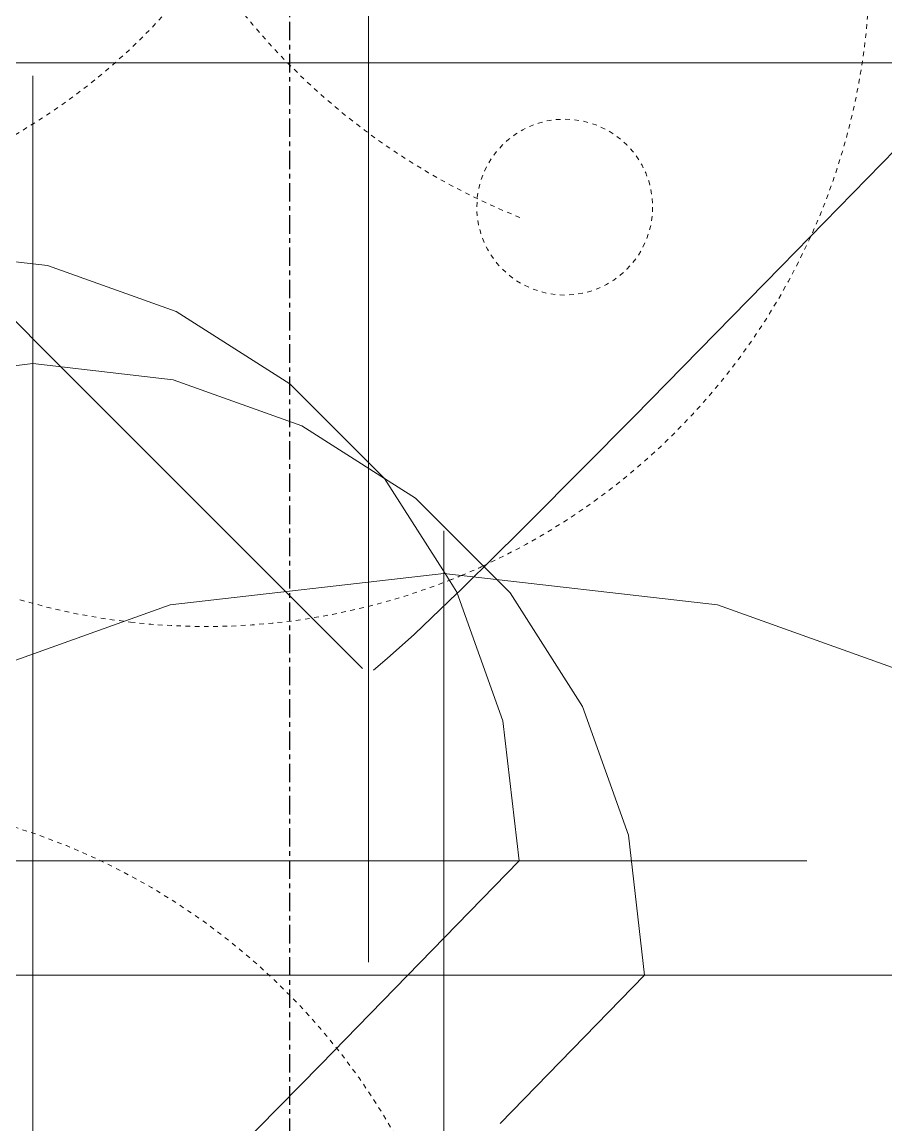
# Model space of a CAD drawing. Header units: inches. Extents: x 9391 to 11530, y 1186 to 2858.
# Drawn here: x 10271.39 to 10294.83, y 2702.97 to 2732.89 of the extents above; entities that cross this region are included whole.
import ezdxf

# ---------------------------------------------------------------- set-up
doc = ezdxf.new("R2010")
doc.units = ezdxf.units.IN
doc.header["$MEASUREMENT"] = 0
doc.linetypes.add('Dash', pattern=[0.25, 0.125, -0.125])
doc.linetypes.add('Grid Line 1_2_', pattern=[0.875, 0.5, -0.125, 0.125, -0.125])
for name, color, linetype, lineweight in [('A-DETL-GENF-1', 254, 'Continuous', 9), ('A-DETL-GENF-2', 253, 'Continuous', 9), ('A-DETL-GENF-3', 9, 'Continuous', 9), ('A-DETL-GENF-HDLN', 1, 'Dash', 9), ('S-GRID-1', 1, 'Grid Line 1_2_', 30)]:
    doc.layers.add(name, color=color, linetype=linetype, lineweight=lineweight)

# ---------------------------------------------------------------- blocks, each defined once
blk = doc.blocks.new('lupin 26755 - lupin 26755-V135-FLOOR PLAN - ROOF')
at = {"layer": 'A-DETL-GENF-HDLN'}
for centre, radius, start, end in [((0, 0), 18, 7.092, 95.9959), ((0, 0), 18, 95.9959, 123.1115), ((0, 0), 18, 123.1115, 159.5956), ((-5.363, 12.255), 3, 83.0769, 156.3203), ((-5.363, 12.255), 3, 0, 82.3887), ((-5.363, 12.255), 3, 156.3203, 186.6799), ((-12.131, 1.52), 12.226, 16.9843, 59.0245), ((-5.363, 12.255), 3, 277.514, 0), ((-5.363, 12.255), 3, 186.6799, 276.9231)]:
    blk.add_arc(centre, radius, start, end, dxfattribs=at)
blk = doc.blocks.new('lupin 26755 - lupin 26755-V137-FLOOR PLAN - ROOF')
at = {"layer": 'A-DETL-GENF-HDLN'}
blk.add_circle((9.724, -6.624), 2.385, dxfattribs=at)
for centre, radius, start, end in [((0, 0), 18, 0, 211.6327), ((-13.568, 9.876), 16.782, 282.0514, 323.9486), ((15.364, 10.234), 18.46, 213.6663, 248.3337), ((0, 0), 18, 294.6196, 0), ((0, 0), 18, 225.8451, 263.4454), ((0, 0), 18, 292.6115, 294.6196), ((0, 0), 18, 263.4454, 291.4798), ((0, 0), 18, 291.4798, 292.5)]:
    blk.add_arc(centre, radius, start, end, dxfattribs=at)
blk = doc.blocks.new('magnolia 26756 - magnolia 26756-V141-FLOOR PLAN - ROOF')
at = {"layer": 'A-DETL-GENF-1'}
for p, q in [((0, 24.236), (0, 24.398)), ((0, 24.398), (0, 24.171)), ((0, 23.863), (0, 24.236)), ((0, 24.171), (0, 23.955)), ((0, 23.199), (0, 24.132)), ((0, 24.132), (0, 23.983)), ((0, 23.983), (0, 22.031)), ((0, 23.955), (0, 22.932)), ((0, 22.678), (0, 23.863)), ((0, 23.416), (0, 23.437)), ((0, 23.437), (0, 23.199)), ((0, 23.332), (0, 23.416)), ((0, 22.985), (0, 23.332)), ((0, 22.932), (0, 23.018)), ((0, 23.018), (0, 22.948)), ((0, 22.575), (0, 22.985)), ((0, 22.948), (0, 22.798)), ((0, 22.798), (0, 21.187)), ((0, 20.532), (0, 22.678)), ((0, 21.704), (0, 22.575)), ((0, 22.455), (0, 22.539)), ((0, 22.539), (0, 22.532)), ((0, 22.532), (0, 22.369)), ((0, 21.997), (0, 22.455)), ((0, 22.369), (0, 20.735)), ((0, 22.031), (0, 21.865)), ((0, 21.891), (0, 21.997)), ((0, 21.865), (0, 21.891)), ((0, 21), (0, 21.704)), ((0, 21.597), (0, 21.599)), ((0, 21.599), (0, 21.298)), ((0, 21.546), (0, 21.597)), ((0, 21.428), (0, 21.546)), ((0, 20.399), (0, 21.428)), ((0, 21.227), (0, 21.332)), ((0, 21.332), (0, 20.658)), ((0, 21.298), (0, 21.227)), ((0, 21.187), (0, 20.695)), ((0, 19.999), (0, 21.065)), ((0, 21.065), (0, 20.91)), ((0, 20.979), (0, 21.001)), ((0, 21.001), (0, 20.865)), ((0, 20.799), (0, 21)), ((0, 20.84), (0, 20.979)), ((0, 20.91), (0, 20.697)), ((0, 17.433), (0, 20.865)), ((0, 19.965), (0, 20.84)), ((0, 20.71), (0, 20.799)), ((0, 20.735), (0, 19.999)), ((0, 20.5), (0, 20.71)), ((0, 20.697), (0, 20.431)), ((0, 20.695), (0, 20.279)), ((0, 20.658), (0, 20.466)), ((0, 20.442), (0, 20.532)), ((0, 20.202), (0, 20.5)), ((0, 20.466), (0, 20.239)), ((0, 20.376), (0, 20.442)), ((0, 20.431), (0, 18.932)), ((0, 20.076), (0, 20.399)), ((0, 20.131), (0, 20.376)), ((0, 20.279), (0, 19.97)), ((0, 20.239), (0, 19.965)), ((0, 19.844), (0, 20.202)), ((0, 19.968), (0, 20.131)), ((0, 19.377), (0, 20.076)), ((0, 19.97), (0, 19.697)), ((0, 19.732), (0, 19.968)), ((0, 19.46), (0, 19.844)), ((0, 19.561), (0, 19.732)), ((0, 19.697), (0, 19.564)), ((0, 19.564), (0, 19.414)), ((0, 19.472), (0, 19.561)), ((0, 18.932), (0, 19.472)), ((0, 19.079), (0, 19.46)), ((0, 19.414), (0, 19.12)), ((0, 18.566), (0, 19.377)), ((0, 19.12), (0, 19.006)), ((0, 18.732), (0, 19.079)), ((0, 19.006), (0, 18.932)), ((0, 18.932), (0, 18.746)), ((0, 18.746), (0, 18.581)), ((0, 17.949), (0, 18.732)), ((0, 18.581), (0, 18.056)), ((0, 17.599), (0, 18.566)), ((0, 18.056), (0, 17.821)), ((0, 17.318), (0, 17.949)), ((0, 17.821), (0, 17.532)), ((0, 17.567), (0, 17.599)), ((0, 17.599), (0, 17.567)), ((0, 17.568), (0, 17.599)), ((0, 17.548), (0, 17.568)), ((0, 16.947), (0, 17.567)), ((0, 17.567), (0, 17.546)), ((0, 17.537), (0, 17.548)), ((0, 17.546), (0, 17.536)), ((0, 17.536), (0, 17.537)), ((0, 17.532), (0, 17.502)), ((0, 17.502), (0, 17.449)), ((0, 17.449), (0, 17.376)), ((0, 17.433), (0, 16.799)), ((0, 17.376), (0, 17.283)), ((0, 16.775), (0, 17.318)), ((0, 17.283), (0, 17.171)), ((0, 17.027), (0, 17.199)), ((0, 17.199), (0, 13.732)), ((0, 17.171), (0, 16.899)), ((0, 16.595), (0, 17.027)), ((0, 16.868), (0, 16.947)), ((0, 16.899), (0, 16.868)), ((0, 16.799), (0, 16.662)), ((0, 16.255), (0, 16.775)), ((0, 16.662), (0, 16.546)), ((0, 16.506), (0, 16.655)), ((0, 16.655), (0, 16.552)), ((0, 16.538), (0, 16.595)), ((0, 16.552), (0, 16.538)), ((0, 16.546), (0, 16.462)), ((0, 16.431), (0, 16.506)), ((0, 16.462), (0, 16.42)), ((0, 16.42), (0, 16.431)), ((0, 15.695), (0, 16.255)), ((0, 15.81), (0, 15.932)), ((0, 15.932), (0, 14.932)), ((0, 15.567), (0, 15.81)), ((0, 15.031), (0, 15.695)), ((0, 15.518), (0, 15.599)), ((0, 15.599), (0, 14.948)), ((0, 15.239), (0, 15.567)), ((0, 14.568), (0, 15.518)), ((0, 13.796), (0, 15.239)), ((0, 14.199), (0, 15.031)), ((0, 14.948), (0, 14.474)), ((0, 14.932), (0, 13.199)), ((0, 14.744), (0, 14.82)), ((0, 14.82), (0, 14.806)), ((0, 14.806), (0, 14.725)), ((0, 14.121), (0, 14.744)), ((0, 14.725), (0, 14.199)), ((0, 14.202), (0, 14.568)), ((0, 14.474), (0, 13.115)), ((0, 13.199), (0, 14.266)), ((0, 14.266), (0, 13.824)), ((0, 13.905), (0, 14.202)), ((0, 11.923), (0, 14.121)), ((0, 13.732), (0, 13.905)), ((0, 13.824), (0, 13.671)), ((0, 13.466), (0, 13.796)), ((0, 13.671), (0, 13.545)), ((0, 13.545), (0, 13.199)), ((0, 13.054), (0, 13.466)), ((9.538, 13.473), (10.372, 12.942)), ((0, 13.199), (0, 12.304)), ((0, 13.115), (0, 12.599)), ((0, 12.942), (0, 13.054)), ((0, 12.864), (0, 12.942)), ((0, 12.599), (0, 12.864)), ((10.372, 12.942), (12.58, 10.734)), ((0, 12.304), (0, 12.095)), ((0, 12.095), (0, 11.97)), ((0, 11.953), (0, 12.066)), ((0, 12.066), (0, 11.691)), ((0, 11.97), (0, 11.953)), ((0, 11.4), (0, 11.923)), ((0, 11.691), (0, 11.351)), ((0, 10.869), (0, 11.4)), ((0, 11.351), (0, 10.417)), ((0, 10.814), (0, 10.869)), ((0, 10.776), (0, 10.814)), ((0, 10.758), (0, 10.776)), ((0, 10.762), (0, 10.758)), ((0, 10.417), (0, 10.09)), ((0, 10.09), (0, 9.733)), ((0, 9.733), (0, 9.283)), ((0, 9.283), (0, 9.122)), ((0, 9.122), (0, 8.999)), ((0, 8.999), (0, 8.907)), ((0, 8.907), (0, 8.799)), ((0, 8.799), (0, 8.585)), ((0, 8.585), (0, 8.333)), ((0, 8.333), (0, 8.057)), ((0, 8.057), (0, 7.775)), ((0, 7.775), (0, 7.5)), ((0, 7.5), (0, 7.247)), ((0, 7.247), (0, 7.033)), ((0, 7.033), (0, 6.281)), ((0, 6.281), (0, 5.713)), ((0, 5.713), (0, 5.443)), ((0, 5.2), (0, 5.479)), ((0, 5.479), (0, 5.462)), ((0, 5.462), (0, 5.384)), ((0, 5.443), (0, 5.2)), ((0, 5.384), (0, 5.033)), ((0, 5.033), (0, 4.537)), ((0, 4.537), (0, 4.077)), ((0, 4.077), (0, 3.662)), ((0, 3.662), (0, 3.304)), ((0, 3.304), (0, 3.012)), ((0, 3.012), (0, 2.796)), ((0, 2.796), (0, 2.666)), ((0, 2.666), (0, 1.882)), ((0, 2.466), (0, 2.584)), ((0, 2.584), (0, 2.516)), ((0, 2.516), (0, 2.362)), ((0, 2.41), (0, 2.466)), ((0, 2.287), (0, 2.41)), ((0, 2.362), (0, 2.1)), ((0, 2.09), (0, 2.287)), ((0, 2.1), (0, 1.726)), ((0, 0.432), (0, 2.09)), ((0, 1.882), (0, 1.251)), ((0, 1.726), (0, 1.471)), ((0, 1.471), (0, 1.304)), ((0, 1.304), (0, 1.196)), ((0, 1.035), (0, 1.267)), ((0, 1.267), (0, 0.495)), ((0, 1.251), (0, 1.067)), ((0, 1.196), (0, 0.933)), ((0, 1.067), (0, 1.086)), ((0, 1.086), (0, 1.044)), ((0, 1.044), (0, 0.979)), ((0, 0.936), (0, 1.035)), ((0, 0.979), (0, 0.93)), ((0, 0.93), (0, 0.936)), ((0, 0.933), (0, 0.102)), ((0, 0.495), (0, 0.424)), ((0, 0.406), (0, 0.432)), ((0, 0.424), (0, 0.406)), ((-0.933, 0), (-0.103, 0)), ((-0.103, 0), (2.133, 0)), ((0, 0.102), (0, -2.133)), ((1.825, 0), (1.78, 0)), ((1.78, 0), (1.788, 0)), ((1.788, 0), (1.867, 0)), ((2.076, 0), (1.825, 0)), ((1.867, 0), (4.463, 0)), ((2.133, 0), (2.076, 0)), ((4.463, 0), (6.666, 0)), ((4.842, 0), (4.632, 0)), ((4.632, 0), (4.644, 0)), ((4.644, 0), (5.23, 0)), ((6.666, 0), (4.842, 0)), ((5.23, 0), (6.019, 0)), ((6.019, 0), (7.6, 0)), ((7.404, 0), (7.2, 0)), ((7.2, 0), (7.842, 0)), ((7.87, 0), (7.404, 0)), ((7.6, 0), (7.794, 0)), ((7.794, 0), (7.947, 0)), ((7.842, 0), (8.497, 0)), ((8.24, 0), (7.87, 0)), ((7.947, 0), (8.199, 0)), ((8.199, 0), (8.362, 0)), ((8.723, 0), (8.24, 0)), ((8.45, 0), (8.266, 0)), ((8.266, 0), (9.94, 0)), ((8.362, 0), (8.45, 0)), ((8.497, 0), (9.149, 0)), ((9.333, 0), (8.723, 0)), ((9.149, 0), (10.391, 0)), ((9.477, 0), (9.333, 0)), ((9.679, 0), (9.477, 0)), ((10.48, 0), (9.679, 0)), ((9.94, 0), (10.249, 0)), ((10.249, 0), (10.457, 0)), ((10.391, 0), (11.459, 0)), ((10.457, 0), (10.533, 0)), ((10.533, 0), (10.48, 0)), ((11.459, 0), (11.598, 0)), ((11.598, 0), (11.881, 0)), ((11.881, 0), (12.138, 0)), ((12.138, 0), (12.246, 0)), ((12.246, 0), (12.333, 0)), ((12.333, 0), (12.451, 0)), ((12.451, 0), (12.501, 0)), ((12.501, 0), (12.534, 0)), ((12.534, 0), (12.586, 0)), ((12.586, 0), (12.707, 0)), ((12.707, 0), (12.933, 0)), ((12.933, 0), (13.286, 0)), ((13.286, 0), (13.413, 0)), ((13.413, 0), (13.985, 0)), ((13.985, 0), (14.123, 0)), ((14.123, 0), (14.275, 0)), ((14.275, 0), (14.437, 0)), ((14.437, 0), (14.603, 0)), ((14.603, 0), (14.77, 0)), ((14.77, 0), (14.932, 0)), ((14.932, 0), (15.161, 0)), ((15.161, 0), (15.873, 0)), ((15.873, 0), (16.71, 0)), ((16.71, 0), (17.096, 0)), ((17.096, 0), (17.416, 0)), ((17.416, 0), (17.565, 0)), ((17.445, 0), (17.422, 0)), ((17.422, 0), (17.465, 0)), ((17.732, 0), (17.445, 0)), ((17.465, 0), (17.599, 0)), ((17.565, 0), (17.671, 0)), ((17.599, 0), (17.868, 0)), ((17.671, 0), (17.705, 0)), ((17.705, 0), (17.726, 0)), ((17.726, 0), (17.732, 0)), ((17.868, 0), (18.034, 0)), ((18.034, 0), (18.131, 0)), ((18.131, 0), (18.259, 0)), ((18.259, 0), (18.36, 0)), ((18.36, 0), (18.532, 0)), ((18.532, 0), (18.961, 0)), ((18.961, 0), (19.363, 0)), ((19.363, 0), (19.701, 0)), ((19.921, 0), (19.599, 0)), ((19.599, 0), (21.356, 0)), ((19.701, 0), (19.932, 0)), ((20.019, 0), (19.921, 0)), ((19.932, 0), (20.019, 0)), ((22.013, 0), (20.465, 0)), ((21.356, 0), (21.706, 0)), ((21.706, 0), (21.954, 0)), ((21.954, 0), (22.065, 0)), ((22.065, 0), (22.013, 0)), ((13.243, 0), (12.798, 0)), ((13.605, 0), (13.243, 0)), ((14.449, 0), (13.332, 0)), ((13.332, 0), (14.028, 0)), ((13.564, 0), (13.466, 0)), ((13.466, 0), (13.554, 0)), ((13.554, 0), (13.635, 0)), ((13.683, 0), (13.564, 0)), ((13.927, 0), (13.605, 0)), ((13.635, 0), (13.704, 0)), ((13.819, 0), (13.683, 0)), ((13.704, 0), (13.755, 0)), ((13.775, 0), (13.732, 0)), ((13.732, 0), (13.886, 0)), ((13.755, 0), (13.78, 0)), ((13.78, 0), (13.775, 0)), ((14.26, 0), (13.819, 0)), ((13.886, 0), (14.029, 0)), ((14.211, 0), (13.927, 0)), ((14.028, 0), (14.399, 0)), ((14.029, 0), (14.166, 0)), ((14.166, 0), (14.614, 0)), ((14.457, 0), (14.211, 0)), ((14.399, 0), (14.26, 0)), ((14.655, 0), (14.449, 0)), ((14.666, 0), (14.457, 0)), ((14.614, 0), (14.799, 0)), ((14.818, 0), (14.655, 0)), ((14.84, 0), (14.666, 0)), ((14.799, 0), (15.038, 0)), ((14.932, 0), (14.818, 0)), ((15.183, 0), (14.84, 0)), ((15.177, 0), (14.932, 0)), ((14.932, 0), (15.832, 0)), ((15.087, 0), (14.932, 0)), ((15.038, 0), (15.183, 0)), ((15.216, 0), (15.087, 0)), ((15.651, 0), (15.177, 0)), ((15.183, 0), (15.345, 0)), ((15.319, 0), (15.183, 0)), ((15.703, 0), (15.199, 0)), ((15.199, 0), (16.958, 0)), ((15.329, 0), (15.216, 0)), ((15.466, 0), (15.319, 0)), ((15.436, 0), (15.329, 0)), ((15.345, 0), (15.443, 0)), ((15.549, 0), (15.436, 0)), ((15.443, 0), (15.603, 0)), ((17.156, 0), (15.466, 0)), ((15.832, 0), (15.549, 0)), ((16.324, 0), (15.599, 0)), ((15.599, 0), (15.645, 0)), ((15.603, 0), (15.866, 0)), ((15.649, 0), (15.64, 0)), ((15.64, 0), (15.649, 0)), ((15.645, 0), (15.649, 0)), ((15.649, 0), (15.703, 0)), ((16.432, 0), (15.651, 0)), ((15.803, 0), (15.703, 0)), ((15.703, 0), (15.832, 0)), ((15.862, 0), (15.803, 0)), ((15.832, 0), (16.066, 0)), ((15.866, 0), (15.862, 0)), ((19.399, 0), (15.932, 0)), ((15.932, 0), (16.229, 0)), ((16.066, 0), (16.384, 0)), ((16.229, 0), (17.41, 0)), ((16.307, 0), (16.266, 0)), ((16.266, 0), (16.492, 0)), ((18.039, 0), (16.307, 0)), ((16.817, 0), (16.324, 0)), ((16.384, 0), (16.762, 0)), ((16.544, 0), (16.399, 0)), ((16.399, 0), (17.601, 0)), ((16.602, 0), (16.432, 0)), ((16.492, 0), (16.666, 0)), ((16.706, 0), (16.544, 0)), ((17.429, 0), (16.602, 0)), ((16.666, 0), (16.816, 0)), ((16.885, 0), (16.706, 0)), ((16.762, 0), (18.158, 0)), ((16.816, 0), (17.014, 0)), ((16.978, 0), (16.817, 0)), ((17.503, 0), (16.885, 0)), ((16.958, 0), (17.732, 0)), ((17.083, 0), (16.978, 0)), ((17.014, 0), (17.678, 0)), ((17.36, 0), (17.083, 0)), ((17.517, 0), (17.156, 0)), ((17.865, 0), (17.36, 0)), ((17.41, 0), (17.609, 0)), ((17.599, 0), (17.429, 0)), ((17.732, 0), (17.503, 0)), ((17.526, 0), (17.507, 0)), ((17.507, 0), (17.599, 0)), ((17.73, 0), (17.517, 0)), ((17.598, 0), (17.526, 0)), ((17.965, 0), (17.598, 0)), ((17.601, 0), (17.813, 0)), ((17.609, 0), (17.732, 0)), ((17.678, 0), (17.852, 0)), ((17.732, 0), (17.73, 0)), ((17.813, 0), (17.914, 0)), ((17.852, 0), (17.965, 0)), ((17.914, 0), (17.865, 0)), ((18.424, 0), (18.039, 0)), ((18.158, 0), (18.68, 0)), ((18.653, 0), (18.424, 0)), ((18.971, 0), (18.653, 0)), ((18.68, 0), (19.215, 0)), ((19.327, 0), (18.971, 0)), ((19.163, 0), (19.065, 0)), ((19.065, 0), (19.554, 0)), ((19.334, 0), (19.163, 0)), ((19.215, 0), (19.403, 0)), ((19.671, 0), (19.327, 0)), ((19.553, 0), (19.334, 0)), ((19.893, 0), (19.399, 0)), ((19.403, 0), (19.767, 0)), ((19.739, 0), (19.465, 0)), ((19.465, 0), (19.822, 0)), ((19.794, 0), (19.553, 0)), ((19.554, 0), (19.714, 0)), ((19.953, 0), (19.671, 0)), ((19.714, 0), (20.132, 0)), ((20.044, 0), (19.739, 0)), ((19.767, 0), (19.957, 0)), ((20.032, 0), (19.794, 0)), ((19.822, 0), (20.956, 0)), ((20.132, 0), (19.893, 0)), ((20.123, 0), (19.953, 0)), ((19.957, 0), (20.265, 0)), ((20.242, 0), (20.032, 0)), ((20.265, 0), (20.044, 0)), ((20.132, 0), (20.123, 0)), ((20.203, 0), (20.132, 0)), ((21.226, 0), (20.203, 0)), ((20.865, 0), (20.242, 0)), ((20.465, 0), (21.433, 0)), ((20.9, 0), (20.865, 0)), ((20.978, 0), (20.9, 0)), ((20.956, 0), (21.137, 0)), ((21.311, 0), (20.978, 0)), ((21.137, 0), (21.265, 0)), ((21.339, 0), (21.226, 0)), ((21.265, 0), (21.339, 0)), ((21.405, 0), (21.311, 0)), ((21.465, 0), (21.405, 0)), ((21.433, 0), (21.63, 0)), ((21.479, 0), (21.465, 0)), ((21.465, 0), (21.604, 0)), ((21.8, 0), (21.465, 0)), ((21.516, 0), (21.479, 0)), ((21.865, 0), (21.516, 0)), ((21.604, 0), (21.727, 0)), ((21.63, 0), (21.779, 0)), ((21.727, 0), (22.188, 0)), ((21.779, 0), (21.865, 0)), ((22.7, 0), (21.8, 0)), ((22.364, 0), (22.109, 0)), ((22.109, 0), (22.132, 0)), ((22.132, 0), (22.259, 0)), ((22.188, 0), (22.332, 0)), ((22.259, 0), (23.165, 0)), ((22.332, 0), (22.383, 0)), ((22.383, 0), (22.364, 0)), ((23.664, 0), (22.7, 0)), ((0, -1.825), (0, -1.78)), ((0, -1.78), (0, -1.788)), ((0, -1.788), (0, -1.867)), ((0, -2.076), (0, -1.825)), ((0, -1.867), (0, -4.463)), ((0, -2.133), (0, -2.076))]:
    blk.add_line(p, q, dxfattribs=at)
at = {"layer": 'A-DETL-GENF-2'}
for p, q in [((0, -2.035), (0, 8.711)), ((6.833, 0), (-4.705, 0)), ((7.156, 0), (6.833, 0)), ((7.553, 0), (7.156, 0)), ((7.993, 0), (7.553, 0)), ((8.06, 0), (7.993, 0))]:
    blk.add_line(p, q, dxfattribs=at)
at = {"layer": 'A-DETL-GENF-3'}
for p, q in [((-3.801, 16.151), (0, 16.589)), ((0, 16.589), (3.801, 16.151)), ((3.801, 16.151), (7.292, 14.902)), ((7.292, 14.902), (9.538, 13.473)), ((0, 8.711), (0, 10.933)), ((0, 10.933), (0, 10.847)), ((0, 10.847), (0, 10.791)), ((0, 10.791), (0, 10.762)), ((12.58, 10.734), (12.942, 10.372)), ((12.942, 10.372), (14.902, 7.292)), ((14.902, 7.292), (16.151, 3.801)), ((16.151, 3.801), (16.589, 0)), ((8.443, 0), (8.076, 0)), ((8.871, 0), (8.443, 0)), ((9.245, 0), (8.871, 0)), ((9.533, 0), (9.245, 0)), ((13.536, 0), (9.533, 0)), ((12.798, 0), (12.399, 0)), ((12.399, 0), (12.581, 0)), ((12.581, 0), (12.768, 0)), ((16.589, 0), (12.668, -4.022)), ((12.768, 0), (12.983, 0)), ((12.983, 0), (14.532, 0)), ((14.132, 0), (13.536, 0)), ((14.507, 0), (14.132, 0)), ((14.684, 0), (14.507, 0)), ((14.532, 0), (14.642, 0)), ((14.642, 0), (14.692, 0)), ((14.692, 0), (14.684, 0))]:
    blk.add_line(p, q, dxfattribs=at)
blk = doc.blocks.new('magnolia 26756 - magnolia 26756-V143-FLOOR PLAN - ROOF')
at = {"layer": 'A-DETL-GENF-1'}
for p, q in [((0, -6.833), (0, 10.933)), ((0, 0.432), (0, 2.09)), ((0, 1.035), (0, 1.267)), ((0, 1.267), (0, 0.495)), ((0, 1.251), (0, 1.067)), ((0, 1.196), (0, 0.933)), ((0, 1.067), (0, 1.086)), ((0, 1.086), (0, 1.044)), ((0, 1.044), (0, 0.979)), ((0, 0.936), (0, 1.035)), ((0, 0.979), (0, 0.93)), ((0, 0.93), (0, 0.936)), ((0, 0.933), (0, 0.102)), ((0, 0.495), (0, 0.424)), ((0, 0.406), (0, 0.432)), ((0, 0.424), (0, 0.406)), ((-5.2, 0), (-5.479, 0)), ((-5.479, 0), (-5.462, 0)), ((-5.462, 0), (-5.384, 0)), ((-5.384, 0), (-5.033, 0)), ((-5.033, 0), (-4.537, 0)), ((-4.537, 0), (-4.077, 0)), ((-4.077, 0), (-3.662, 0)), ((-3.662, 0), (-3.304, 0)), ((-3.304, 0), (-3.012, 0)), ((-2.466, 0), (-2.584, 0)), ((-2.584, 0), (-2.516, 0)), ((-2.516, 0), (-2.362, 0)), ((-2.362, 0), (-2.1, 0)), ((-2.1, 0), (-1.726, 0)), ((-1.726, 0), (-1.471, 0)), ((-1.471, 0), (-1.304, 0)), ((-1.304, 0), (-1.196, 0)), ((-1.196, 0), (-0.933, 0)), ((-0.933, 0), (-0.103, 0)), ((-0.103, 0), (2.133, 0)), ((0, 0.102), (0, -2.133)), ((1.825, 0), (1.78, 0)), ((1.78, 0), (1.788, 0)), ((1.788, 0), (1.867, 0)), ((2.076, 0), (1.825, 0)), ((1.867, 0), (4.463, 0)), ((2.133, 0), (2.076, 0)), ((4.463, 0), (6.666, 0)), ((4.842, 0), (4.632, 0)), ((4.632, 0), (4.644, 0)), ((4.644, 0), (5.23, 0)), ((6.666, 0), (4.842, 0)), ((5.23, 0), (6.019, 0)), ((6.019, 0), (7.6, 0)), ((7.404, 0), (7.2, 0)), ((7.2, 0), (7.842, 0)), ((7.87, 0), (7.404, 0)), ((7.6, 0), (7.794, 0)), ((7.794, 0), (7.947, 0)), ((7.842, 0), (8.497, 0)), ((8.24, 0), (7.87, 0)), ((7.947, 0), (8.199, 0)), ((8.199, 0), (8.362, 0)), ((8.723, 0), (8.24, 0)), ((8.45, 0), (8.266, 0)), ((8.266, 0), (9.94, 0)), ((8.362, 0), (8.45, 0)), ((8.497, 0), (9.149, 0)), ((9.333, 0), (8.723, 0)), ((9.149, 0), (10.391, 0)), ((9.477, 0), (9.333, 0)), ((9.679, 0), (9.477, 0)), ((10.48, 0), (9.679, 0)), ((9.94, 0), (10.249, 0)), ((10.249, 0), (10.457, 0)), ((10.391, 0), (11.459, 0)), ((10.457, 0), (10.533, 0)), ((10.533, 0), (10.48, 0)), ((11.459, 0), (11.598, 0)), ((11.598, 0), (11.881, 0)), ((11.881, 0), (12.138, 0)), ((12.138, 0), (12.246, 0)), ((12.246, 0), (12.333, 0)), ((12.333, 0), (12.451, 0)), ((12.451, 0), (12.501, 0)), ((12.501, 0), (12.534, 0)), ((12.534, 0), (12.586, 0)), ((12.586, 0), (12.707, 0)), ((12.707, 0), (12.933, 0)), ((12.933, 0), (13.286, 0)), ((13.286, 0), (13.413, 0)), ((13.413, 0), (13.985, 0)), ((13.985, 0), (14.123, 0)), ((6.833, 0), (-10.933, 0)), ((-9.733, 0), (-9.283, 0)), ((-9.283, 0), (-9.122, 0)), ((-9.122, 0), (-8.999, 0)), ((-8.999, 0), (-8.907, 0)), ((-8.907, 0), (-8.799, 0)), ((-8.799, 0), (-8.585, 0)), ((-8.585, 0), (-8.333, 0)), ((-8.333, 0), (-8.057, 0)), ((-8.057, 0), (-7.775, 0)), ((-7.775, 0), (-7.5, 0)), ((-7.5, 0), (-7.247, 0)), ((-7.247, 0), (-7.033, 0)), ((-7.033, 0), (-6.281, 0)), ((-6.281, 0), (-5.713, 0)), ((-5.713, 0), (-5.443, 0)), ((-5.443, 0), (-5.2, 0)), ((-3.012, 0), (-2.796, 0)), ((-2.796, 0), (-2.666, 0)), ((-2.666, 0), (-1.882, 0)), ((-2.41, 0), (-2.466, 0)), ((-2.287, 0), (-2.41, 0)), ((-2.09, 0), (-2.287, 0)), ((-0.432, 0), (-2.09, 0)), ((-1.882, 0), (-1.251, 0)), ((-1.035, 0), (-1.267, 0)), ((-1.267, 0), (-0.495, 0)), ((-1.251, 0), (-1.067, 0)), ((-1.067, 0), (-1.086, 0)), ((-1.086, 0), (-1.044, 0)), ((-1.044, 0), (-0.979, 0)), ((-0.936, 0), (-1.035, 0)), ((-0.979, 0), (-0.93, 0)), ((-0.93, 0), (-0.936, 0)), ((-0.495, 0), (-0.424, 0)), ((-0.406, 0), (-0.432, 0)), ((-0.424, 0), (-0.406, 0)), ((7.156, 0), (6.833, 0)), ((7.553, 0), (7.156, 0)), ((7.993, 0), (7.553, 0)), ((8.443, 0), (7.993, 0)), ((8.871, 0), (8.443, 0)), ((9.245, 0), (8.871, 0)), ((9.533, 0), (9.245, 0)), ((13.536, 0), (9.533, 0)), ((16.589, 0), (11.198, -5.53)), ((13.243, 0), (12.399, 0)), ((12.399, 0), (12.581, 0)), ((12.581, 0), (12.768, 0)), ((12.768, 0), (12.983, 0)), ((12.983, 0), (14.532, 0)), ((13.605, 0), (13.243, 0)), ((14.449, 0), (13.332, 0)), ((13.332, 0), (14.028, 0)), ((13.564, 0), (13.466, 0)), ((13.466, 0), (13.554, 0)), ((14.132, 0), (13.536, 0)), ((13.554, 0), (13.635, 0)), ((13.683, 0), (13.564, 0)), ((13.927, 0), (13.605, 0)), ((13.635, 0), (13.704, 0)), ((13.819, 0), (13.683, 0)), ((13.704, 0), (13.755, 0)), ((13.775, 0), (13.732, 0)), ((13.732, 0), (13.886, 0)), ((13.755, 0), (13.78, 0)), ((13.78, 0), (13.775, 0)), ((14.26, 0), (13.819, 0)), ((13.886, 0), (14.029, 0)), ((14.211, 0), (13.927, 0)), ((14.028, 0), (14.399, 0)), ((14.029, 0), (14.166, 0)), ((0, -1.825), (0, -1.78)), ((0, -1.78), (0, -1.788)), ((0, -1.788), (0, -1.867)), ((0, -2.076), (0, -1.825)), ((0, -1.867), (0, -4.463)), ((0, -2.133), (0, -2.076)), ((0, -4.463), (0, -6.666)), ((0, -4.842), (0, -4.632)), ((0, -4.632), (0, -4.644)), ((0, -4.644), (0, -5.23)), ((0, -6.666), (0, -4.842)), ((0, -5.23), (0, -6.019)), ((11.198, -5.53), (7.201, -9.601)), ((0, -6.019), (0, -7.6)), ((0, -7.156), (0, -6.833)), ((0, -7.553), (0, -7.156)), ((0, -7.404), (0, -7.2)), ((0, -7.2), (0, -7.842)), ((0, -7.87), (0, -7.404)), ((0, -7.993), (0, -7.553)), ((0, -7.6), (0, -7.794)), ((0, -7.794), (0, -7.947)), ((0, -7.842), (0, -8.497)), ((0, -8.24), (0, -7.87)), ((0, -7.947), (0, -8.199)), ((0, -8.443), (0, -7.993)), ((0, -8.199), (0, -8.362)), ((0, -8.723), (0, -8.24)), ((0, -8.45), (0, -8.266)), ((0, -8.266), (0, -9.94)), ((0, -8.362), (0, -8.45)), ((0, -8.871), (0, -8.443)), ((0, -8.497), (0, -9.149)), ((0, -9.333), (0, -8.723)), ((0, -9.245), (0, -8.871)), ((0, -9.149), (0, -10.391)), ((0, -9.533), (0, -9.245)), ((0, -9.477), (0, -9.333)), ((0, -9.679), (0, -9.477)), ((0, -10.836), (0, -9.533)), ((0, -10.48), (0, -9.679)), ((7.201, -9.601), (4.367, -12.457)), ((0, -9.94), (0, -10.249)), ((0, -10.249), (0, -10.457)), ((0, -10.391), (0, -11.459)), ((0, -10.457), (0, -10.533)), ((0, -10.533), (0, -10.48)), ((0, -11.459), (0, -11.598)), ((0, -11.598), (0, -11.881)), ((0, -11.881), (0, -12.138)), ((0, -12.138), (0, -12.246)), ((0, -12.246), (0, -12.333)), ((0, -12.333), (0, -12.451)), ((0, -13.243), (0, -12.399)), ((0, -12.399), (0, -12.581)), ((0, -12.451), (0, -12.501)), ((0, -12.501), (0, -12.534)), ((0, -12.534), (0, -12.586)), ((4.367, -12.457), (3.138, -13.672)), ((0, -12.581), (0, -12.768)), ((0, -12.586), (0, -12.707)), ((0, -12.707), (0, -12.933)), ((0, -12.768), (0, -12.983)), ((0, -12.933), (0, -13.286)), ((0, -12.983), (0, -14.089)), ((0, -13.605), (0, -13.243)), ((0, -13.286), (0, -13.413)), ((0, -14.449), (0, -13.332)), ((0, -13.332), (0, -14.028)), ((0, -13.413), (0, -13.985)), ((0, -13.564), (0, -13.466)), ((0, -13.466), (0, -13.554)), ((0, -13.554), (0, -13.635)), ((0, -13.683), (0, -13.564)), ((0, -13.927), (0, -13.605)), ((0, -13.635), (0, -13.704)), ((0, -13.819), (0, -13.683)), ((0, -13.704), (0, -13.755)), ((0, -13.775), (0, -13.732)), ((0, -13.732), (0, -13.886)), ((0, -13.755), (0, -13.78)), ((0, -13.78), (0, -13.775)), ((0, -14.26), (0, -13.819)), ((0, -13.886), (0, -14.029)), ((0, -14.089), (0, -13.927)), ((0, -13.985), (0, -14.123)), ((0, -14.028), (0, -14.399)), ((0, -14.029), (0, -14.166)), ((0, -14.123), (0, -14.275)), ((0, -14.166), (0, -14.614)), ((0, -14.399), (0, -14.26)), ((0, -14.275), (0, -14.437)), ((0, -14.437), (0, -14.603)), ((0, -14.655), (0, -14.449)), ((0, -14.603), (0, -14.77)), ((0, -14.614), (0, -14.799)), ((0, -14.818), (0, -14.655)), ((0, -14.77), (0, -14.932)), ((0, -14.799), (0, -15.038)), ((0, -14.932), (0, -14.818)), ((0, -14.932), (0, -15.161)), ((0, -15.177), (0, -14.932)), ((0, -14.932), (0, -15.832)), ((0, -15.087), (0, -14.932)), ((0, -15.038), (0, -15.183)), ((0, -15.216), (0, -15.087)), ((0, -15.161), (0, -15.873)), ((0, -15.651), (0, -15.177)), ((0, -15.183), (0, -15.345)), ((0, -15.703), (0, -15.199)), ((0, -15.199), (0, -16.958)), ((0, -15.329), (0, -15.216)), ((0, -15.436), (0, -15.329)), ((0, -15.345), (0, -15.443)), ((0, -15.549), (0, -15.436)), ((0, -15.443), (0, -15.603)), ((0, -15.832), (0, -15.549)), ((0, -16.324), (0, -15.599)), ((0, -15.599), (0, -15.645)), ((0, -15.603), (0, -15.866)), ((0, -15.649), (0, -15.64)), ((0, -15.64), (0, -15.649)), ((0, -15.645), (0, -15.649)), ((0, -15.649), (0, -15.703)), ((0, -16.432), (0, -15.651)), ((0, -15.803), (0, -15.703)), ((0, -15.703), (0, -15.832)), ((0, -15.862), (0, -15.803)), ((0, -15.832), (0, -16.066)), ((0, -15.866), (0, -15.862)), ((0, -15.873), (0, -16.71)), ((0, -16.066), (0, -16.384)), ((0, -16.307), (0, -16.266)), ((0, -16.266), (0, -16.492)), ((0, -18.039), (0, -16.307)), ((0, -16.817), (0, -16.324)), ((0, -16.384), (0, -16.762)), ((0, -16.544), (0, -16.399)), ((0, -16.399), (0, -17.601)), ((0, -16.602), (0, -16.432)), ((0, -16.492), (0, -16.666)), ((0, -16.706), (0, -16.544)), ((0, -17.429), (0, -16.602)), ((0, -16.666), (0, -16.816)), ((0, -16.885), (0, -16.706)), ((0, -16.71), (0, -17.096)), ((0, -16.762), (0, -18.158)), ((0, -16.816), (0, -17.014)), ((0, -16.978), (0, -16.817)), ((0, -17.503), (0, -16.885)), ((0, -16.958), (0, -17.732)), ((0, -17.083), (0, -16.978)), ((0, -17.014), (0, -17.678)), ((0, -17.36), (0, -17.083)), ((0, -17.096), (0, -17.416)), ((0, -17.865), (0, -17.36)), ((0, -17.416), (0, -17.565)), ((0, -17.445), (0, -17.422)), ((0, -17.422), (0, -17.465)), ((0, -17.599), (0, -17.429)), ((0, -17.732), (0, -17.445)), ((0, -17.465), (0, -17.599)), ((0, -17.732), (0, -17.503)), ((0, -17.526), (0, -17.507)), ((0, -17.507), (0, -17.599)), ((0, -17.598), (0, -17.526)), ((0, -17.565), (0, -17.671)), ((0, -17.965), (0, -17.598)), ((0, -17.599), (0, -17.868)), ((0, -17.601), (0, -17.813)), ((0, -17.671), (0, -17.705)), ((0, -17.678), (0, -17.852)), ((0, -17.705), (0, -17.726)), ((0, -17.726), (0, -17.732)), ((0, -17.813), (0, -17.914)), ((0, -17.852), (0, -17.965)), ((0, -17.914), (0, -17.865)), ((0, -17.868), (0, -18.034)), ((0, -18.034), (0, -18.131)), ((0, -18.424), (0, -18.039)), ((0, -18.131), (0, -18.259)), ((0, -18.158), (0, -18.68)), ((0, -18.259), (0, -18.36)), ((0, -18.36), (0, -18.532)), ((0, -18.653), (0, -18.424)), ((0, -18.532), (0, -18.961)), ((0, -18.971), (0, -18.653)), ((0, -18.68), (0, -19.215)), ((0, -18.961), (0, -19.363)), ((0, -19.327), (0, -18.971)), ((0, -19.163), (0, -19.065)), ((0, -19.065), (0, -19.554)), ((0, -19.334), (0, -19.163)), ((0, -19.215), (0, -19.403)), ((0, -19.671), (0, -19.327)), ((0, -19.553), (0, -19.334)), ((0, -19.363), (0, -19.701)), ((0, -19.403), (0, -19.767)), ((0, -19.739), (0, -19.465)), ((0, -19.465), (0, -19.822)), ((0, -19.794), (0, -19.553)), ((0, -19.554), (0, -19.714)), ((0, -19.921), (0, -19.599)), ((0, -19.599), (0, -21.356)), ((0, -19.953), (0, -19.671)), ((0, -19.701), (0, -19.932)), ((0, -19.714), (0, -20.132)), ((0, -20.044), (0, -19.739)), ((0, -19.767), (0, -19.957)), ((0, -20.032), (0, -19.794)), ((0, -19.822), (0, -20.956)), ((0, -20.132), (0, -19.893)), ((0, -20.019), (0, -19.921)), ((0, -19.932), (0, -20.019)), ((0, -20.123), (0, -19.953)), ((0, -19.957), (0, -20.265)), ((0, -20.242), (0, -20.032)), ((0, -20.265), (0, -20.044)), ((0, -20.132), (0, -20.123)), ((0, -20.203), (0, -20.132)), ((0, -21.226), (0, -20.203)), ((0, -20.865), (0, -20.242)), ((0, -22.013), (0, -20.465)), ((0, -20.465), (0, -21.433)), ((0, -20.9), (0, -20.865)), ((0, -20.978), (0, -20.9)), ((0, -20.956), (0, -21.137)), ((0, -21.311), (0, -20.978)), ((0, -21.137), (0, -21.265)), ((0, -21.339), (0, -21.226)), ((0, -21.265), (0, -21.339)), ((0, -21.405), (0, -21.311)), ((0, -21.356), (0, -21.706)), ((0, -21.465), (0, -21.405)), ((0, -21.433), (0, -21.63)), ((0, -21.479), (0, -21.465)), ((0, -21.465), (0, -21.604)), ((0, -21.8), (0, -21.465)), ((0, -21.516), (0, -21.479)), ((0, -21.865), (0, -21.516)), ((0, -21.604), (0, -21.727)), ((0, -21.63), (0, -21.779)), ((0, -21.706), (0, -21.954)), ((0, -21.727), (0, -22.188)), ((0, -21.779), (0, -21.865)), ((0, -22.7), (0, -21.8)), ((0, -21.954), (0, -22.065)), ((0, -22.065), (0, -22.013)), ((0, -22.364), (0, -22.109)), ((0, -22.109), (0, -22.132)), ((0, -22.132), (0, -22.259)), ((0, -22.188), (0, -22.332)), ((0, -22.259), (0, -23.165)), ((0, -22.332), (0, -22.383)), ((0, -22.383), (0, -22.364)), ((0, -23.664), (0, -22.7)), ((0, -23.165), (0, -24.07)), ((0, -24.398), (0, -23.664)), ((0, -24.07), (0, -24.26)), ((0, -24.26), (0, -24.379)), ((0, -24.379), (0, -24.398))]:
    blk.add_line(p, q, dxfattribs=at)
at = {"layer": 'A-DETL-GENF-2'}
for p, q in [((-8.339, -8.25), (-2.241, -14.348)), ((0, -13.536), (0, -10.998)), ((0, -14.089), (0, -13.536)), ((2.861, -13.946), (2.462, -14.341)), ((-2.241, -14.348), (-0.16, -16.429)), ((0, -14.507), (0, -14.132)), ((0, -14.268), (0, -14.532)), ((2.462, -14.341), (2.412, -14.388)), ((0, -14.684), (0, -14.507)), ((0, -14.532), (0, -14.642)), ((0, -14.642), (0, -14.692)), ((2.412, -14.388), (1.254, -15.496)), ((0, -14.692), (0, -14.684)), ((1.254, -15.496), (0.511, -16.164)), ((0.511, -16.164), (0.136, -16.476))]:
    blk.add_line(p, q, dxfattribs=at)
at = {"layer": 'A-DETL-GENF-3'}
for p, q in [((-11.401, -5.188), (-8.339, -8.25)), ((0, -10.998), (0, -10.836)), ((3.138, -13.672), (2.861, -13.946)), ((0, -14.211), (0, -14.089)), ((0, -14.089), (0, -14.268)), ((0, -14.457), (0, -14.211)), ((0, -14.666), (0, -14.457)), ((0, -14.84), (0, -14.666)), ((0, -15.183), (0, -14.84)), ((0, -15.319), (0, -15.183)), ((0, -15.466), (0, -15.319)), ((0, -17.156), (0, -15.466)), ((0, -19.399), (0, -15.932)), ((0, -15.932), (0, -16.229)), ((0, -16.229), (0, -17.41)), ((0, -17.517), (0, -17.156)), ((0, -17.41), (0, -17.609)), ((0, -17.73), (0, -17.517)), ((0, -17.609), (0, -17.732)), ((0, -17.732), (0, -17.73)), ((0, -19.893), (0, -19.399))]:
    blk.add_line(p, q, dxfattribs=at)
blk = doc.blocks.new('magnolia 26756 - magnolia 26756-V148-FLOOR PLAN - ROOF')
at = {"layer": 'A-DETL-GENF-1'}
for p, q in [((0, 16.589), (3.801, 16.151)), ((3.801, 16.151), (7.292, 14.902)), ((7.292, 14.902), (10.372, 12.942)), ((10.372, 12.942), (12.942, 10.372)), ((12.942, 10.372), (14.582, 7.794)), ((1.867, 0), (4.463, 0)), ((4.463, 0), (6.666, 0)), ((4.842, 0), (4.632, 0)), ((4.632, 0), (4.644, 0)), ((4.644, 0), (5.23, 0)), ((6.666, 0), (4.842, 0)), ((5.23, 0), (6.019, 0)), ((6.019, 0), (7.6, 0)), ((7.404, 0), (7.2, 0)), ((7.2, 0), (7.842, 0)), ((7.87, 0), (7.404, 0)), ((7.6, 0), (7.794, 0)), ((7.794, 0), (7.947, 0)), ((7.842, 0), (8.497, 0)), ((8.24, 0), (7.87, 0)), ((7.947, 0), (8.199, 0)), ((8.199, 0), (8.362, 0)), ((8.723, 0), (8.24, 0)), ((8.45, 0), (8.266, 0)), ((8.266, 0), (9.94, 0)), ((8.362, 0), (8.45, 0)), ((8.497, 0), (9.149, 0)), ((9.333, 0), (8.723, 0)), ((9.149, 0), (10.391, 0)), ((9.477, 0), (9.333, 0)), ((9.679, 0), (9.477, 0)), ((10.48, 0), (9.679, 0)), ((9.94, 0), (10.249, 0)), ((10.249, 0), (10.457, 0)), ((10.391, 0), (11.459, 0)), ((10.457, 0), (10.533, 0)), ((10.533, 0), (10.48, 0)), ((11.459, 0), (11.598, 0)), ((11.598, 0), (11.881, 0)), ((11.881, 0), (12.138, 0)), ((12.138, 0), (12.246, 0)), ((12.246, 0), (12.333, 0)), ((12.333, 0), (12.451, 0)), ((12.451, 0), (12.501, 0)), ((12.501, 0), (12.534, 0)), ((12.534, 0), (12.586, 0)), ((12.586, 0), (12.707, 0)), ((12.707, 0), (12.933, 0)), ((12.933, 0), (13.286, 0)), ((13.286, 0), (13.413, 0)), ((13.413, 0), (13.985, 0)), ((13.985, 0), (14.123, 0)), ((14.123, 0), (14.275, 0)), ((14.275, 0), (14.437, 0)), ((14.437, 0), (14.603, 0)), ((14.603, 0), (14.77, 0)), ((14.77, 0), (14.932, 0)), ((14.932, 0), (15.161, 0)), ((15.161, 0), (15.873, 0)), ((15.873, 0), (16.71, 0)), ((16.71, 0), (17.096, 0)), ((17.096, 0), (17.416, 0)), ((17.416, 0), (17.565, 0)), ((17.445, 0), (17.422, 0)), ((17.422, 0), (17.465, 0)), ((17.732, 0), (17.445, 0)), ((17.465, 0), (17.599, 0)), ((17.565, 0), (17.671, 0)), ((17.599, 0), (17.868, 0)), ((17.671, 0), (17.705, 0)), ((17.705, 0), (17.726, 0)), ((17.726, 0), (17.732, 0)), ((17.868, 0), (18.034, 0)), ((18.034, 0), (18.131, 0)), ((18.131, 0), (18.259, 0)), ((18.259, 0), (18.36, 0)), ((18.36, 0), (18.532, 0)), ((18.532, 0), (18.961, 0)), ((18.961, 0), (19.363, 0)), ((19.363, 0), (19.701, 0)), ((19.921, 0), (19.599, 0)), ((19.599, 0), (21.356, 0)), ((19.701, 0), (19.932, 0)), ((20.019, 0), (19.921, 0)), ((19.932, 0), (20.019, 0)), ((22.013, 0), (20.465, 0)), ((21.356, 0), (21.706, 0)), ((21.706, 0), (21.954, 0)), ((21.954, 0), (22.065, 0)), ((22.065, 0), (22.013, 0)), ((13.243, 0), (12.399, 0)), ((12.399, 0), (12.581, 0)), ((13.605, 0), (13.243, 0)), ((14.449, 0), (13.332, 0)), ((13.332, 0), (14.028, 0)), ((13.564, 0), (13.466, 0)), ((13.466, 0), (13.554, 0)), ((13.554, 0), (13.635, 0)), ((13.683, 0), (13.564, 0)), ((13.927, 0), (13.605, 0)), ((13.635, 0), (13.704, 0)), ((13.819, 0), (13.683, 0)), ((13.704, 0), (13.755, 0)), ((13.775, 0), (13.732, 0)), ((13.732, 0), (13.886, 0)), ((13.755, 0), (13.78, 0)), ((13.78, 0), (13.775, 0)), ((14.26, 0), (13.819, 0)), ((13.886, 0), (14.029, 0)), ((14.211, 0), (13.927, 0)), ((14.028, 0), (14.399, 0)), ((14.029, 0), (14.166, 0)), ((14.166, 0), (14.614, 0)), ((14.457, 0), (14.211, 0)), ((14.399, 0), (14.26, 0)), ((14.655, 0), (14.449, 0)), ((14.666, 0), (14.457, 0)), ((14.614, 0), (14.799, 0)), ((14.818, 0), (14.655, 0)), ((14.84, 0), (14.666, 0)), ((14.799, 0), (15.038, 0)), ((14.932, 0), (14.818, 0)), ((15.183, 0), (14.84, 0)), ((15.177, 0), (14.932, 0)), ((14.932, 0), (15.832, 0)), ((15.087, 0), (14.932, 0)), ((15.038, 0), (15.183, 0)), ((15.216, 0), (15.087, 0)), ((15.651, 0), (15.177, 0)), ((15.183, 0), (15.345, 0)), ((15.319, 0), (15.183, 0)), ((15.703, 0), (15.199, 0)), ((15.199, 0), (16.958, 0)), ((15.329, 0), (15.216, 0)), ((15.466, 0), (15.319, 0)), ((15.436, 0), (15.329, 0)), ((15.345, 0), (15.443, 0)), ((15.549, 0), (15.436, 0)), ((15.443, 0), (15.603, 0)), ((17.156, 0), (15.466, 0)), ((15.832, 0), (15.549, 0)), ((16.324, 0), (15.599, 0)), ((15.599, 0), (15.645, 0)), ((15.603, 0), (15.866, 0)), ((15.649, 0), (15.64, 0)), ((15.64, 0), (15.649, 0)), ((15.645, 0), (15.649, 0)), ((15.649, 0), (15.703, 0)), ((16.432, 0), (15.651, 0)), ((15.803, 0), (15.703, 0)), ((15.703, 0), (15.832, 0)), ((15.862, 0), (15.803, 0)), ((15.832, 0), (16.066, 0)), ((15.866, 0), (15.862, 0)), ((19.399, 0), (15.932, 0)), ((15.932, 0), (16.229, 0)), ((16.066, 0), (16.384, 0)), ((16.229, 0), (17.41, 0)), ((16.307, 0), (16.266, 0)), ((16.266, 0), (16.492, 0)), ((18.039, 0), (16.307, 0)), ((16.817, 0), (16.324, 0)), ((16.384, 0), (16.762, 0)), ((16.544, 0), (16.399, 0)), ((16.399, 0), (17.601, 0)), ((16.602, 0), (16.432, 0)), ((16.492, 0), (16.666, 0)), ((16.706, 0), (16.544, 0)), ((17.429, 0), (16.602, 0)), ((16.666, 0), (16.816, 0)), ((16.885, 0), (16.706, 0)), ((16.762, 0), (18.158, 0)), ((16.816, 0), (17.014, 0)), ((16.978, 0), (16.817, 0)), ((17.503, 0), (16.885, 0)), ((16.958, 0), (17.732, 0)), ((17.083, 0), (16.978, 0)), ((17.014, 0), (17.678, 0)), ((17.36, 0), (17.083, 0)), ((17.517, 0), (17.156, 0)), ((17.865, 0), (17.36, 0)), ((17.41, 0), (17.609, 0)), ((17.599, 0), (17.429, 0)), ((17.732, 0), (17.503, 0)), ((17.526, 0), (17.507, 0)), ((17.507, 0), (17.599, 0)), ((17.73, 0), (17.517, 0)), ((17.598, 0), (17.526, 0)), ((17.965, 0), (17.598, 0)), ((17.601, 0), (17.813, 0)), ((17.609, 0), (17.732, 0)), ((17.678, 0), (17.852, 0)), ((17.732, 0), (17.73, 0)), ((17.813, 0), (17.914, 0)), ((17.852, 0), (17.965, 0)), ((17.914, 0), (17.865, 0)), ((18.424, 0), (18.039, 0)), ((18.158, 0), (18.68, 0)), ((18.653, 0), (18.424, 0)), ((18.971, 0), (18.653, 0)), ((18.68, 0), (19.215, 0)), ((19.327, 0), (18.971, 0)), ((19.163, 0), (19.065, 0)), ((19.065, 0), (19.554, 0)), ((19.334, 0), (19.163, 0)), ((19.215, 0), (19.403, 0)), ((19.671, 0), (19.327, 0)), ((19.553, 0), (19.334, 0)), ((19.893, 0), (19.399, 0)), ((19.403, 0), (19.767, 0)), ((19.739, 0), (19.465, 0)), ((19.465, 0), (19.822, 0)), ((19.794, 0), (19.553, 0)), ((19.554, 0), (19.714, 0)), ((19.953, 0), (19.671, 0)), ((19.714, 0), (20.132, 0)), ((20.044, 0), (19.739, 0)), ((19.767, 0), (19.957, 0)), ((20.032, 0), (19.794, 0)), ((19.822, 0), (20.956, 0)), ((20.132, 0), (19.893, 0)), ((20.123, 0), (19.953, 0)), ((19.957, 0), (20.265, 0)), ((20.242, 0), (20.032, 0)), ((20.265, 0), (20.044, 0)), ((20.132, 0), (20.123, 0)), ((20.203, 0), (20.132, 0)), ((21.226, 0), (20.203, 0)), ((20.865, 0), (20.242, 0)), ((20.465, 0), (21.433, 0)), ((20.9, 0), (20.865, 0)), ((20.978, 0), (20.9, 0)), ((20.956, 0), (21.137, 0)), ((21.311, 0), (20.978, 0)), ((21.137, 0), (21.265, 0)), ((21.339, 0), (21.226, 0)), ((21.265, 0), (21.339, 0)), ((21.405, 0), (21.311, 0)), ((21.465, 0), (21.405, 0)), ((21.433, 0), (21.63, 0)), ((21.479, 0), (21.465, 0)), ((21.465, 0), (21.604, 0)), ((21.8, 0), (21.465, 0)), ((21.516, 0), (21.479, 0)), ((21.865, 0), (21.516, 0)), ((21.604, 0), (21.727, 0)), ((21.63, 0), (21.779, 0)), ((21.727, 0), (22.188, 0)), ((21.779, 0), (21.865, 0)), ((22.7, 0), (21.8, 0)), ((22.364, 0), (22.109, 0)), ((22.109, 0), (22.132, 0)), ((22.132, 0), (22.259, 0)), ((22.188, 0), (22.332, 0)), ((22.259, 0), (23.165, 0)), ((22.332, 0), (22.383, 0)), ((22.383, 0), (22.364, 0)), ((23.664, 0), (22.7, 0)), ((23.165, 0), (24.07, 0)), ((24.398, 0), (23.664, 0)), ((24.07, 0), (24.26, 0)), ((24.26, 0), (24.379, 0)), ((24.379, 0), (24.398, 0))]:
    blk.add_line(p, q, dxfattribs=at)
at = {"layer": 'A-DETL-GENF-3'}
for p, q in [((14.582, 7.794), (14.902, 7.292)), ((14.902, 7.292), (16.151, 3.801)), ((16.151, 3.801), (16.589, 0)), ((6.833, 0), (-6.384, 0)), ((7.156, 0), (6.833, 0)), ((7.553, 0), (7.156, 0)), ((7.993, 0), (7.553, 0)), ((8.443, 0), (7.993, 0)), ((8.871, 0), (8.443, 0)), ((9.245, 0), (8.871, 0)), ((9.533, 0), (9.245, 0)), ((13.536, 0), (9.533, 0)), ((16.589, 0), (11.198, -5.53)), ((12.581, 0), (12.768, 0)), ((12.768, 0), (12.983, 0)), ((12.983, 0), (14.532, 0)), ((14.132, 0), (13.536, 0)), ((14.507, 0), (14.132, 0)), ((14.684, 0), (14.507, 0)), ((14.532, 0), (14.642, 0)), ((14.642, 0), (14.692, 0)), ((14.692, 0), (14.684, 0)), ((11.198, -5.53), (8.768, -8.005))]:
    blk.add_line(p, q, dxfattribs=at)
blk = doc.blocks.new('holly 26751 - holly 26751-V167-FLOOR PLAN - ROOF')
at = {"layer": 'A-DETL-GENF-1'}
for p, q in [((0, 33.471), (0, 33.555)), ((0, 33.555), (0, 33.194)), ((0, 32.243), (0, 33.471)), ((0, 33.064), (0, 33.212)), ((0, 33.212), (0, 33.212)), ((0, 33.212), (0, 33.107)), ((0, 33.194), (0, 32.22)), ((0, 32.964), (0, 33.112)), ((0, 33.112), (0, 33.031)), ((0, 33.107), (0, 32.958)), ((0, 32.79), (0, 33.064)), ((0, 33.031), (0, 32.666)), ((0, 32.845), (0, 32.964)), ((0, 32.958), (0, 32.887)), ((0, 32.887), (0, 32.773)), ((0, 32.248), (0, 32.845)), ((0, 32.368), (0, 32.79)), ((0, 32.773), (0, 32.472)), ((0, 32.666), (0, 31.475)), ((-7.425, 31.546), (0, 32.403)), ((0, 32.472), (0, 32.071)), ((0, 32.403), (7.425, 31.546)), ((0, 32.222), (0, 32.368)), ((0, 32.368), (0, 32.317)), ((0, 31.327), (0, 32.368)), ((0, 32.317), (0, 32.368)), ((0, 32.368), (0, 31.178)), ((0, 32.317), (0, 32.214)), ((0, 31.972), (0, 32.317)), ((0, 32.22), (0, 32.248)), ((0, 32.071), (0, 32.243)), ((0, 30.136), (0, 32.222)), ((0, 32.214), (0, 31.475)), ((0, 29.987), (0, 32.071)), ((0, 32.071), (0, 30.136)), ((0, 32.006), (0, 32.069)), ((0, 32.069), (0, 32.059)), ((0, 32.059), (0, 31.963)), ((0, 31.879), (0, 32.006)), ((0, 31.789), (0, 31.972)), ((0, 31.963), (0, 31.773)), ((0, 31.699), (0, 31.879)), ((0, 31.773), (0, 31.789)), ((-14.243, 29.106), (-7.425, 31.546)), ((0, 31.475), (0, 31.699)), ((0, 31.475), (0, 31.327)), ((7.425, 31.546), (14.243, 29.106)), ((0, 31.178), (0, 31.128)), ((0, 31.128), (0, 30.609)), ((0, 30.609), (0, 30.136)), ((0, 30.136), (0, 30.095)), ((0, 30.095), (0, 29.976)), ((0, 28.946), (0, 29.987)), ((0, 29.976), (0, 29.788)), ((0, 29.788), (0, 29.538)), ((0, 28.499), (0, 29.69)), ((0, 29.69), (0, 25.821)), ((0, 29.538), (0, 29.235)), ((0, 26.267), (0, 29.392)), ((0, 29.392), (0, 28.946)), ((0, 29.235), (0, 28.886)), ((0, 28.886), (0, 28.499)), ((0, 23.886), (0, 26.267)), ((0, 25.821), (0, 23.58)), ((0, 25.589), (0, 25.612)), ((0, 25.612), (0, 25.61)), ((0, 25.61), (0, 25.581)), ((0, 25.54), (0, 25.589)), ((0, 25.581), (0, 25.523)), ((0, 25.468), (0, 25.54)), ((0, 25.523), (0, 25.404)), ((0, 25.374), (0, 25.468)), ((0, 25.404), (0, 24.184)), ((0, 25.238), (0, 25.374)), ((0, 24.165), (0, 25.238)), ((0, 24.184), (0, 23.754)), ((0, 23.589), (0, 24.165)), ((0, 23.723), (0, 23.886)), ((0, 23.754), (0, 23.737)), ((0, 23.737), (0, 22.358)), ((0, 23.389), (0, 23.723)), ((0, 23.429), (0, 23.589)), ((0, 23.58), (0, 23.327)), ((0, 23.318), (0, 23.429)), ((0, 22.955), (0, 23.389)), ((0, 23.327), (0, 23.294)), ((0, 23.293), (0, 23.318)), ((0, 23.294), (0, 23.293)), ((0, 22.075), (0, 22.955)), ((0, 22.358), (0, 21.55)), ((0, 21.771), (0, 22.075)), ((0, 21.654), (0, 21.771)), ((0, 21.165), (0, 21.654)), ((0, 21.55), (0, 19.422)), ((0, 20.867), (0, 21.165)), ((0, 20.717), (0, 20.867)), ((0, -0.117), (0, 20.761)), ((0, 20.761), (0, 20.737)), ((0, 20.737), (0, 20.694)), ((0, 20.673), (0, 20.717)), ((0, 20.694), (0, 20.673)), ((0, 19.422), (0, 20.464)), ((0, 20.464), (0, 20.315)), ((0, 20.315), (0, 17.934)), ((0, 17.934), (0, 17.19))]:
    blk.add_line(p, q, dxfattribs=at)

msp = doc.modelspace()

# ---------------------------------------------------------------- linework, layer by layer
at = {"layer": 'S-GRID-1'}
msp.add_line((10278.662, 1368.27), (10278.662, 2735.869), dxfattribs=at)

# ---------------------------------------------------------------- block references
at = {"layer": 'A-DETL-GENF-1'}
for name, p in [('magnolia 26756 - magnolia 26756-V143-FLOOR PLAN - ROOF', (10280.787, 2731.783)), ('magnolia 26756 - magnolia 26756-V148-FLOOR PLAN - ROOF', (10268.287, 2710.133)), ('magnolia 26756 - magnolia 26756-V141-FLOOR PLAN - ROOF', (10271.691, 2707.031)), ('holly 26751 - holly 26751-V167-FLOOR PLAN - ROOF', (10282.837, 2685.528))]:
    msp.add_blockref(name, p, dxfattribs=at)
at = {"layer": 'A-DETL-GENF-2'}
for name, p in [('lupin 26755 - lupin 26755-V137-FLOOR PLAN - ROOF', (10276.389, 2734.49)), ('lupin 26755 - lupin 26755-V135-FLOOR PLAN - ROOF', (10265.826, 2693.867))]:
    msp.add_blockref(name, p, dxfattribs=at)

doc.saveas('drawing.dxf')
